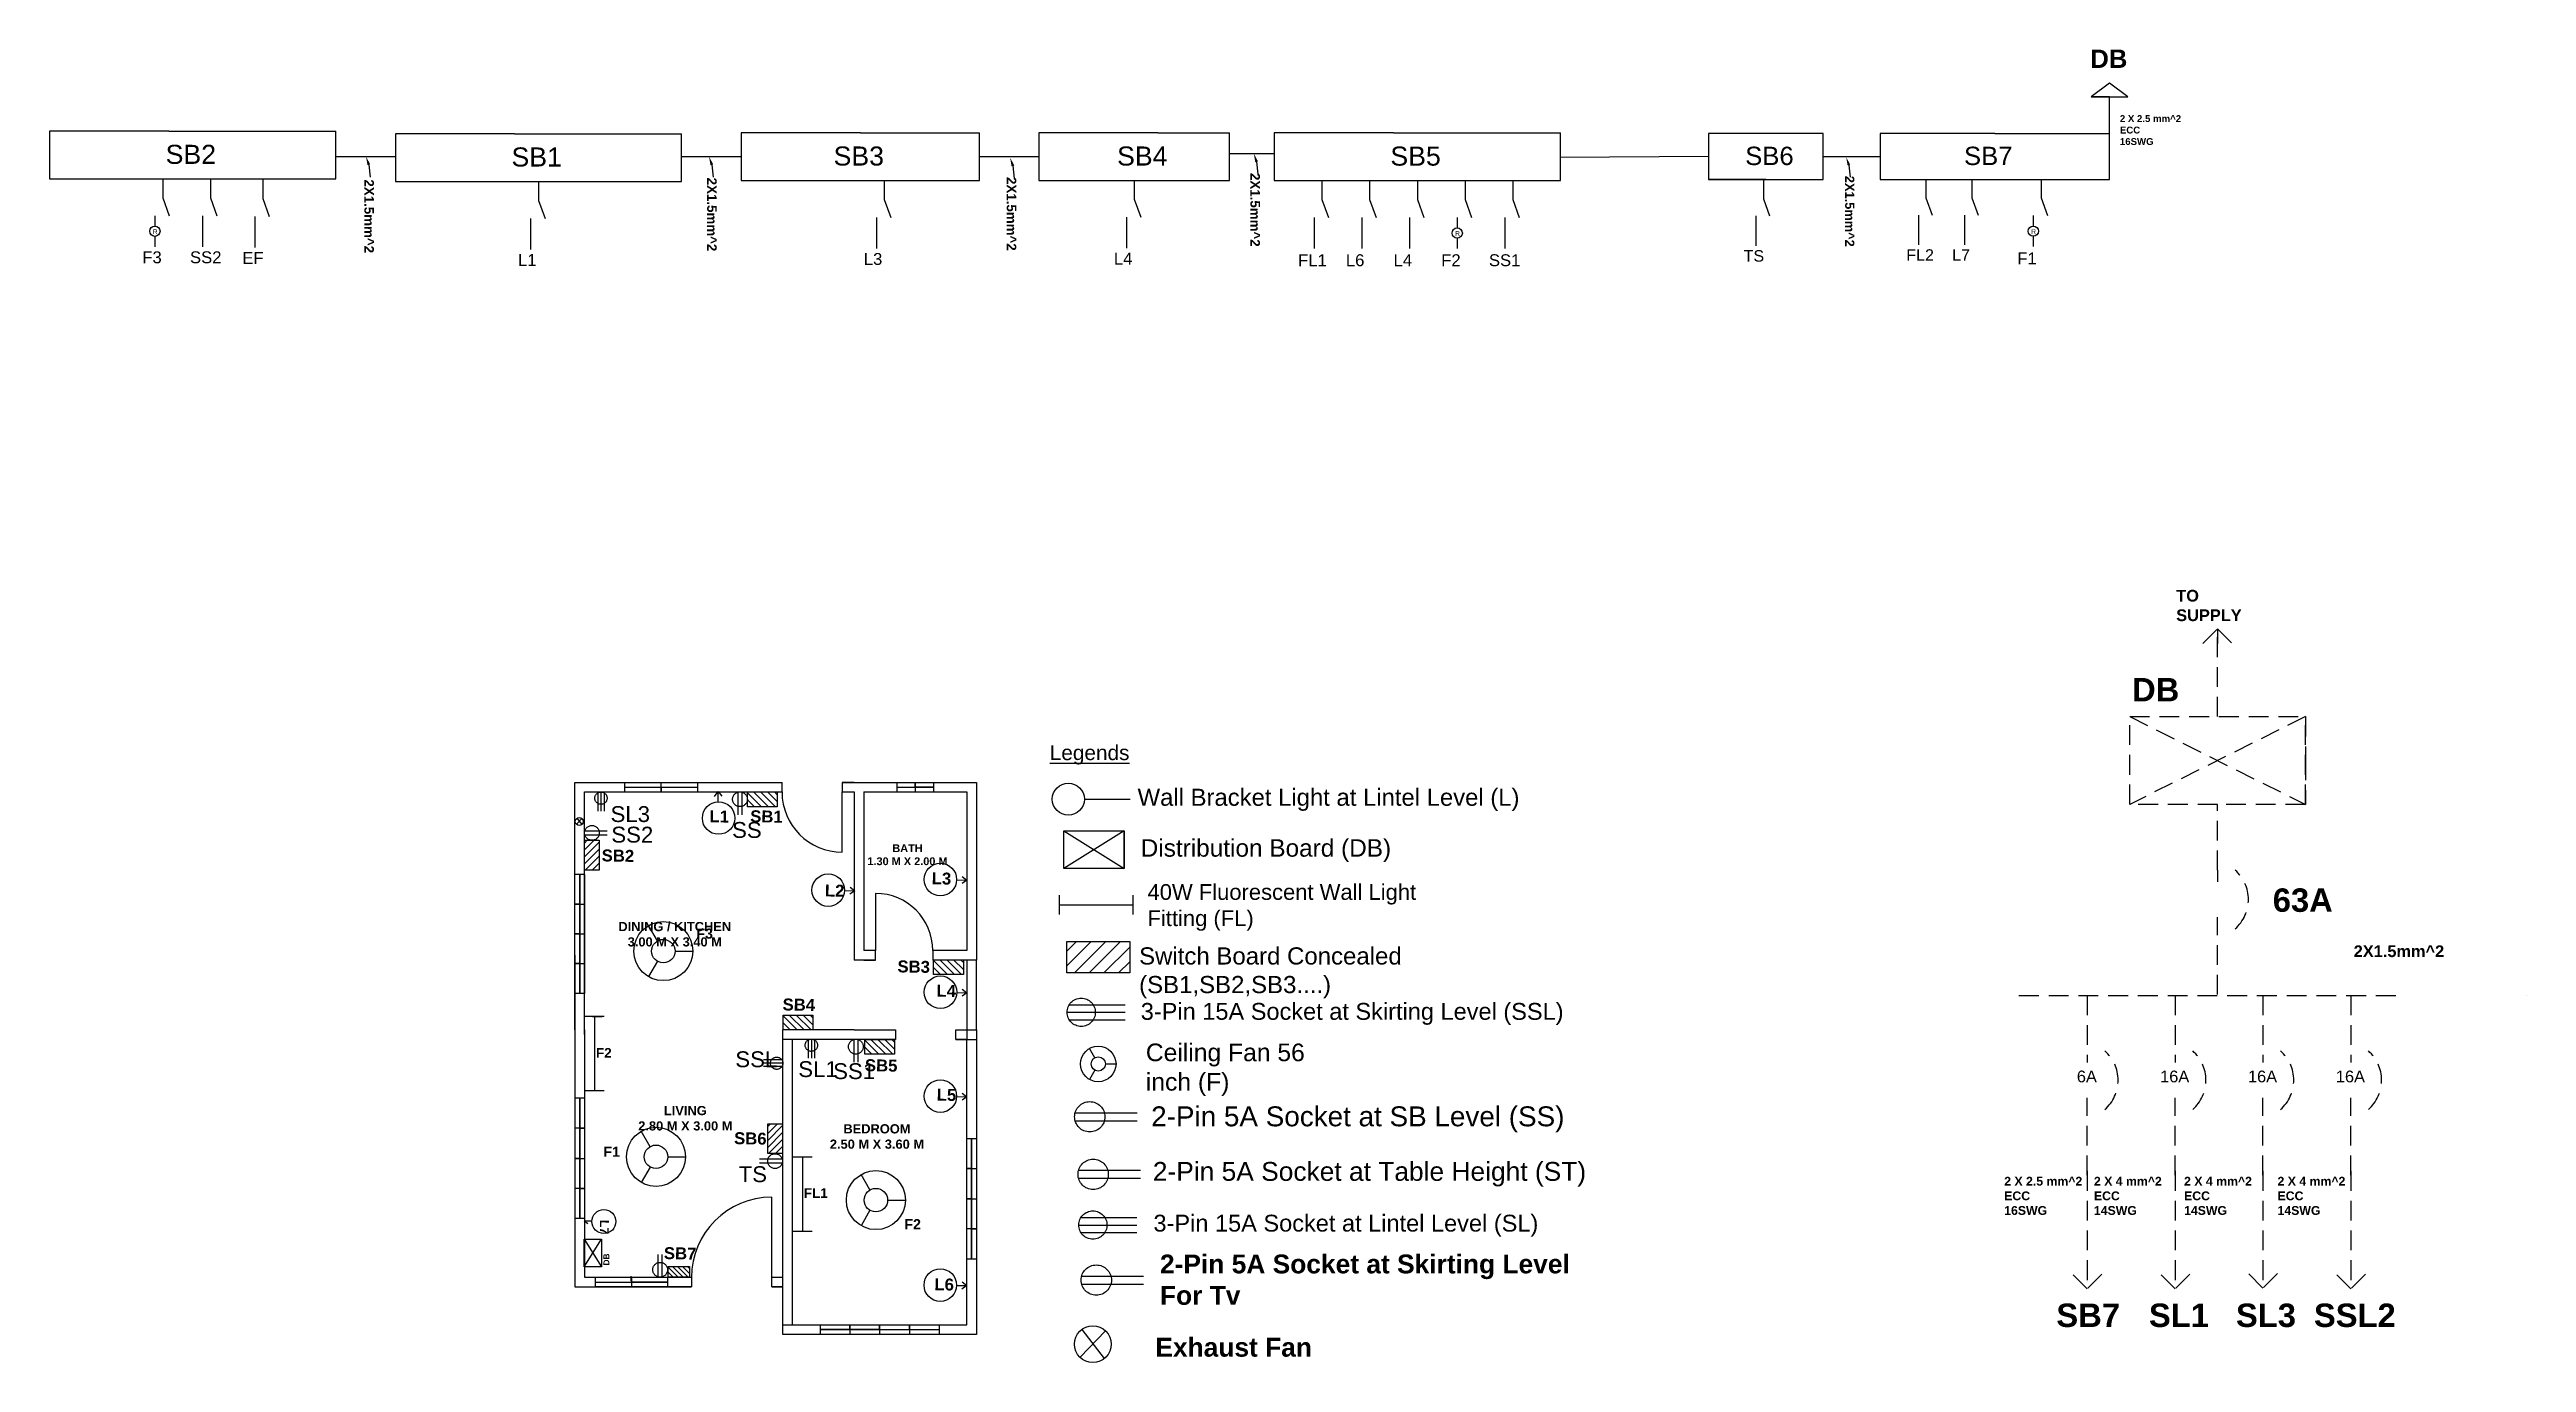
# Model space of a CAD drawing. Header units: inches. Extents: x 15.2 to 46.4, y 11 to 27.6.
import ezdxf

# ---------------------------------------------------------------- set-up
doc = ezdxf.new("R2010")
doc.units = ezdxf.units.IN
doc.header["$MEASUREMENT"] = 0
doc.linetypes.add('ACAD_ISO02W100', pattern=[15, 12, -3])
doc.linetypes.add('HIDDEN', pattern=[0.375, 0.25, -0.125])
doc.layers.add('DB diagram', color=7, linetype='HIDDEN', lineweight=25)
for name, color, linetype in [('fitting fixture', 7, 'Continuous'), ('Floor plan', 7, 'Continuous'), ('SB Diagram', 7, 'Continuous'), ('Text 1', 7, 'Continuous')]:
    doc.layers.add(name, color=color, linetype=linetype)
doc.styles.get("Standard").update_dxf_attribs({"font": 'arial.ttf'})

msp = doc.modelspace()

# ---------------------------------------------------------------- hatches: boundary and pattern name
at = {"layer": 'fitting fixture'}
h = msp.add_hatch(dxfattribs=at)
h.set_pattern_fill('ANSI31', color=256, scale=0.496642, angle=-90)
h.set_pattern_definition([(315, (16.493714, 34.82949), (0.04389736, 0.04389736), [])])
h.paths.add_polyline_path([(24.361, 18.031), (24.361, 18.218), (23.985, 18.218), (23.985, 18.031)])
h = msp.add_hatch(dxfattribs=at)
h.set_pattern_fill('ANSI31', color=256, scale=0.496642)
h.set_pattern_definition([(45, (5.31813, 9.740764), (-0.04389736, 0.04389736), [])])
h.paths.add_polyline_path([(22.116, 17.608), (21.93, 17.608), (21.93, 17.232), (22.116, 17.232)])
h = msp.add_hatch(dxfattribs=at)
h.set_pattern_fill('ANSI31', color=256, scale=1.049716)
h.set_pattern_definition([(45, (-6.86774, -1.4107), (-0.0927826, 0.0927826), [])])
h.paths.add_polyline_path([(28.805, 15.935), (28.805, 16.33), (28.011, 16.33), (28.011, 15.935)])
h = msp.add_hatch(dxfattribs=at)
h.set_pattern_fill('ANSI31', color=256, scale=0.496642, angle=-90)
h.set_pattern_definition([(315, (18.838837, 32.713745), (0.04389736, 0.04389736), [])])
h.paths.add_polyline_path([(26.706, 15.915), (26.706, 16.102), (26.33, 16.102), (26.33, 15.915)])
h = msp.add_hatch(dxfattribs=at)
h.set_pattern_fill('ANSI31', color=256, scale=0.496642, angle=-90)
h.set_pattern_definition([(315, (16.94332, 32.016164), (0.04389736, 0.04389736), [])])
h.paths.add_polyline_path([(24.81, 15.218), (24.81, 15.405), (24.435, 15.405), (24.435, 15.218)])
h = msp.add_hatch(dxfattribs=at)
h.set_pattern_fill('ANSI31', color=256, scale=0.496642, angle=-90)
h.set_pattern_definition([(315, (17.9727, 31.709775), (0.04389736, 0.04389736), [])])
h.paths.add_polyline_path([(25.84, 14.912), (25.84, 15.098), (25.464, 15.098), (25.464, 14.912)])
h = msp.add_hatch(dxfattribs=at)
h.set_pattern_fill('ANSI31', color=256, scale=0.496642)
h.set_pattern_definition([(45, (7.62819, 6.16712), (-0.04389736, 0.04389736), [])])
h.paths.add_polyline_path([(24.426, 14.034), (24.24, 14.034), (24.24, 13.659), (24.426, 13.659)])
h = msp.add_hatch(dxfattribs=at)
h.set_pattern_fill('ANSI31', color=256, scale=0.358861, angle=-90)
h.set_pattern_definition([(315, (17.57092, 24.236883), (0.03171916, 0.03171916), [])])
h.paths.add_polyline_path([(23.255, 12.099), (23.255, 12.234), (22.984, 12.234), (22.984, 12.099)])

# ---------------------------------------------------------------- linework, layer by layer
at = {"layer": 'DB diagram', "color": 0, "linetype": 'ByBlock'}
msp.add_line((34.226, 26.221), (36.102, 26.231), dxfattribs=at)
at = {"layer": 'DB diagram'}
for p, q in [((42.329, 20.09), (42.514, 20.274)), ((42.514, 19.167), (42.514, 20.274)), ((42.514, 20.274), (42.514, 20.09)), ((42.514, 20.274), (42.698, 20.09)), ((41.407, 18.06), (41.407, 19.167)), ((41.407, 19.167), (43.621, 19.167)), ((41.407, 19.167), (43.621, 18.06)), ((43.621, 19.167), (41.407, 18.06)), ((43.621, 19.167), (43.621, 18.614)), ((43.621, 18.06), (43.621, 19.167)), ((43.621, 18.614), (43.621, 18.06)), ((42.514, 18.06), (41.407, 18.06)), ((42.514, 17.23), (42.514, 18.06)), ((43.621, 18.06), (42.514, 18.06)), ((42.514, 17.23), (42.514, 17.082)), ((42.514, 16.492), (42.514, 16.64)), ((42.514, 15.662), (42.514, 16.492)), ((40.011, 15.653), (44.782, 15.653)), ((40.872, 15.653), (40.872, 14.805)), ((41.979, 15.653), (41.979, 14.805)), ((43.086, 15.653), (43.086, 14.805)), ((44.193, 15.653), (44.193, 14.805)), ((46.408, 15.653), (46.408, 15.653)), ((40.872, 14.214), (40.872, 14.362)), ((41.979, 14.214), (41.979, 14.362)), ((43.086, 14.214), (43.086, 14.362)), ((44.193, 14.214), (44.193, 14.362)), ((40.872, 13.384), (40.872, 14.214)), ((41.979, 13.384), (41.979, 14.214)), ((43.086, 13.384), (43.086, 14.214)), ((44.193, 13.384), (44.193, 14.214)), ((40.872, 13.439), (40.872, 11.963)), ((41.979, 13.439), (41.979, 11.963)), ((43.086, 13.439), (43.086, 11.963)), ((44.193, 13.439), (44.193, 11.963)), ((40.872, 11.951), (40.688, 12.136)), ((41.057, 12.136), (40.872, 11.951)), ((41.979, 11.951), (41.795, 12.136)), ((42.164, 12.136), (41.979, 11.951)), ((43.086, 11.963), (42.902, 12.148)), ((43.271, 12.148), (43.086, 11.963)), ((44.193, 11.951), (44.009, 12.136)), ((44.378, 12.136), (44.193, 11.951))]:
    msp.add_line(p, q, dxfattribs=at)
for centre in [(42.412, 16.861), (40.77, 14.583), (41.877, 14.583), (42.984, 14.583), (44.091, 14.583)]:
    msp.add_arc(centre, 0.491, 311.2558, 48.7442, dxfattribs=at)
at = {"layer": 'fitting fixture', "color": 0, "linetype": 'ACAD_ISO02W100'}
for p, q in [((22.097, 18.205), (22.097, 17.975)), ((22.138, 18.216), (22.138, 18.061)), ((22.179, 18.205), (22.179, 17.975)), ((23.865, 18.215), (23.865, 17.93)), ((23.914, 18.215), (23.914, 17.93)), ((22.138, 18.061), (22.138, 17.975)), ((21.934, 17.726), (22.218, 17.726)), ((21.934, 17.677), (22.218, 17.677)), ((24.749, 15.09), (24.749, 14.861)), ((24.79, 15.102), (24.79, 14.946)), ((24.831, 15.09), (24.831, 14.861)), ((25.326, 15.096), (25.326, 14.812)), ((25.376, 15.096), (25.376, 14.811)), ((24.416, 14.838), (24.186, 14.838)), ((24.272, 14.797), (24.186, 14.797)), ((24.416, 14.756), (24.186, 14.756)), ((24.431, 14.797), (24.275, 14.797)), ((24.79, 14.946), (24.79, 14.861)), ((24.423, 13.588), (24.138, 13.588)), ((24.423, 13.538), (24.138, 13.538)), ((22.859, 12.103), (22.859, 12.387)), ((22.908, 12.103), (22.908, 12.387))]:
    msp.add_line(p, q, dxfattribs=at)
at = {"layer": 'fitting fixture'}
for p, q in [((23.57, 18.16), (23.614, 18.222)), ((23.617, 18.092), (23.614, 18.222)), ((23.614, 18.222), (23.66, 18.162)), ((21.898, 17.881), (21.829, 17.81)), ((21.834, 17.885), (21.895, 17.806)), ((27.973, 17.727), (28.732, 17.253)), ((28.732, 17.727), (27.973, 17.253)), ((28.732, 17.253), (28.732, 17.727)), ((25.208, 16.975), (25.337, 16.972)), ((25.337, 16.972), (25.276, 16.928)), ((25.278, 17.018), (25.337, 16.972)), ((26.62, 17.109), (26.75, 17.106)), ((26.75, 17.106), (26.689, 17.062)), ((26.691, 17.152), (26.75, 17.106)), ((27.912, 16.915), (27.912, 16.674)), ((28.842, 16.915), (28.842, 16.674)), ((27.912, 16.795), (28.842, 16.795)), ((22.85, 16.339), (22.738, 16.532)), ((22.85, 16.082), (22.738, 15.889)), ((23.072, 16.21), (23.295, 16.21)), ((23.072, 16.21), (23.295, 16.21)), ((26.621, 15.688), (26.751, 15.685)), ((26.751, 15.685), (26.69, 15.641)), ((26.692, 15.731), (26.751, 15.685)), ((22.179, 15.387), (21.936, 15.387)), ((22.033, 15.387), (22.155, 15.387)), ((22.057, 15.387), (22.057, 14.45)), ((28.362, 14.865), (28.294, 14.982)), ((28.362, 14.71), (28.294, 14.593)), ((28.496, 14.788), (28.631, 14.788)), ((28.496, 14.788), (28.631, 14.788)), ((22.179, 14.45), (21.936, 14.45)), ((26.621, 14.378), (26.75, 14.375)), ((26.75, 14.375), (26.689, 14.331)), ((26.691, 14.421), (26.75, 14.375)), ((22.758, 13.745), (22.646, 13.939)), ((22.758, 13.488), (22.646, 13.295)), ((22.981, 13.617), (23.204, 13.617)), ((22.981, 13.617), (23.204, 13.617)), ((24.8, 13.612), (24.556, 13.612)), ((24.678, 13.612), (24.678, 12.675)), ((25.529, 13.2), (25.417, 13.393)), ((22.023, 12.804), (21.928, 12.806)), ((25.529, 12.943), (25.417, 12.749)), ((25.752, 13.071), (25.975, 13.071)), ((25.752, 13.071), (25.975, 13.071)), ((21.928, 12.229), (22.145, 12.578)), ((21.928, 12.578), (22.145, 12.229)), ((24.8, 12.675), (24.556, 12.675)), ((22.519, 12.052), (22.519, 12.112)), ((26.62, 11.996), (26.75, 11.994)), ((26.75, 11.994), (26.688, 11.95)), ((26.69, 12.04), (26.75, 11.994)), ((28.497, 11.422), (28.177, 11.093)), ((28.201, 11.439), (28.481, 11.074))]:
    msp.add_line(p, q, dxfattribs=at)
at = {"layer": 'fitting fixture', "linetype": 'ACAD_ISO02W100'}
for p, q in [((28.23, 18.126), (28.81, 18.126)), ((28.012, 15.439), (28.369, 15.439)), ((28.039, 15.533), (28.745, 15.533)), ((28.039, 15.345), (28.745, 15.345)), ((28.369, 15.439), (28.745, 15.439)), ((28.115, 14.173), (28.895, 14.173)), ((28.115, 14.072), (28.895, 14.072)), ((28.157, 13.447), (28.937, 13.447)), ((28.157, 13.346), (28.937, 13.346)), ((28.187, 12.851), (28.893, 12.851)), ((28.16, 12.757), (28.517, 12.757)), ((28.187, 12.663), (28.893, 12.663)), ((28.517, 12.757), (28.893, 12.757)), ((28.196, 12.114), (28.977, 12.114)), ((28.196, 12.013), (28.977, 12.013))]:
    msp.add_line(p, q, dxfattribs=at)
at = {"layer": 'fitting fixture', "color": 3}
msp.add_line((21.972, 12.772), (21.928, 12.806), dxfattribs=at)
at = {"layer": 'fitting fixture'}
for points in [[(24.361, 18.031), (23.985, 18.031), (23.985, 18.218), (24.361, 18.218)], [(22.116, 17.608), (22.116, 17.232), (21.93, 17.232), (21.93, 17.608)], [(27.973, 17.727), (28.732, 17.727), (28.732, 17.253), (27.973, 17.253)], [(28.011, 16.33), (28.805, 16.33), (28.805, 15.935), (28.011, 15.935)], [(26.706, 15.915), (26.33, 15.915), (26.33, 16.102), (26.706, 16.102)], [(24.81, 15.218), (24.435, 15.218), (24.435, 15.405), (24.81, 15.405)], [(25.84, 14.912), (25.464, 14.912), (25.464, 15.098), (25.84, 15.098)], [(24.426, 14.034), (24.426, 13.659), (24.24, 13.659), (24.24, 14.034)], [(21.928, 12.229), (21.928, 12.578), (22.145, 12.578), (22.145, 12.229)], [(23.255, 12.099), (22.984, 12.099), (22.984, 12.234), (23.255, 12.234)]]:
    msp.add_lwpolyline(points, close=True, dxfattribs=at)
at = {"layer": 'fitting fixture', "color": 0, "linetype": 'ACAD_ISO02W100'}
for centre, radius in [((22.138, 18.139), 0.0778), ((23.89, 18.125), 0.0932), ((22.024, 17.701), 0.0932), ((24.79, 15.024), 0.0778), ((25.351, 15.006), 0.0932), ((24.353, 14.797), 0.0778), ((24.333, 13.563), 0.0932), ((22.884, 12.193), 0.0932)]:
    msp.add_circle(centre, radius, dxfattribs=at)
at = {"layer": 'fitting fixture'}
for centre, radius in [((28.029, 18.126), 0.202), ((21.864, 17.845), 0.0498), ((23.621, 17.888), 0.205), ((25.003, 16.979), 0.205), ((26.416, 17.113), 0.205), ((22.924, 16.21), 0.372), ((22.924, 16.21), 0.148), ((26.417, 15.692), 0.205), ((28.406, 14.788), 0.224), ((28.406, 14.788), 0.0896), ((26.416, 14.382), 0.205), ((22.832, 13.617), 0.372), ((22.832, 13.617), 0.148), ((25.603, 13.071), 0.372), ((25.603, 13.071), 0.148), ((22.175, 12.801), 0.151), ((26.415, 12), 0.205), ((28.338, 11.255), 0.231)]:
    msp.add_circle(centre, radius, dxfattribs=at)
at = {"layer": 'fitting fixture', "linetype": 'ACAD_ISO02W100'}
for centre, radius in [((28.191, 15.439), 0.178), ((28.299, 14.122), 0.191), ((28.342, 13.396), 0.191), ((28.338, 12.757), 0.178), ((28.381, 12.063), 0.191)]:
    msp.add_circle(centre, radius, dxfattribs=at)
at = {"layer": 'Floor plan'}
for p, q in [((21.81, 18.218), (21.81, 18.338)), ((21.81, 18.338), (21.93, 18.338)), ((21.81, 15.218), (21.81, 18.218)), ((21.93, 18.338), (24.42, 18.338)), ((21.93, 18.218), (24.42, 18.218)), ((21.93, 15.218), (21.93, 18.218)), ((22.437, 18.218), (22.437, 18.338)), ((22.437, 18.338), (23.357, 18.338)), ((22.437, 18.278), (23.357, 18.278)), ((22.897, 18.218), (22.897, 18.338)), ((22.897, 18.278), (22.897, 18.218)), ((23.357, 18.338), (23.357, 18.218)), ((24.42, 18.218), (24.42, 18.338)), ((25.18, 18.338), (25.33, 18.338)), ((25.33, 18.338), (25.18, 18.338)), ((25.18, 18.338), (25.18, 18.218)), ((25.18, 18.218), (25.33, 18.218)), ((25.18, 17.458), (25.18, 18.218)), ((25.33, 18.338), (25.45, 18.338)), ((25.33, 18.218), (25.33, 16.098)), ((25.45, 18.218), (25.45, 16.218)), ((25.45, 18.218), (25.45, 17.518)), ((25.87, 18.218), (25.87, 18.338)), ((25.87, 18.338), (26.33, 18.338)), ((25.87, 18.278), (26.33, 18.278)), ((26.1, 18.278), (26.1, 18.338)), ((26.1, 18.338), (26.1, 18.218)), ((26.33, 18.278), (26.1, 18.278)), ((26.33, 18.338), (26.33, 18.218)), ((26.75, 18.218), (26.75, 17.518)), ((21.93, 17.178), (21.81, 17.178)), ((21.87, 17.178), (21.87, 15.678)), ((21.87, 16.428), (21.87, 17.178)), ((21.93, 15.958), (21.93, 17.178)), ((21.93, 17.178), (21.93, 15.678)), ((25.6, 16.938), (25.6, 16.218)), ((21.87, 16.803), (21.81, 16.803)), ((21.81, 16.803), (21.93, 16.803)), ((21.87, 16.428), (21.81, 16.428)), ((21.81, 16.428), (21.93, 16.428)), ((21.87, 15.678), (21.87, 16.428)), ((21.81, 16.158), (21.81, 14.158)), ((21.87, 16.053), (21.81, 16.053)), ((21.81, 16.053), (21.93, 16.053)), ((21.93, 15.158), (21.93, 16.158)), ((21.93, 16.158), (21.93, 15.958)), ((25.45, 16.098), (25.33, 16.098)), ((25.6, 16.218), (25.45, 16.218)), ((25.6, 16.098), (25.45, 16.098)), ((25.45, 16.098), (25.6, 16.098)), ((25.6, 16.098), (25.6, 16.218)), ((26.75, 16.218), (26.32, 16.218)), ((26.32, 16.218), (26.32, 16.098)), ((26.87, 16.098), (26.32, 16.098)), ((26.75, 16.098), (26.75, 15.098)), ((26.87, 16.218), (26.87, 16.098)), ((26.87, 15.218), (26.87, 16.098)), ((21.93, 15.678), (21.81, 15.678)), ((21.81, 15.218), (21.81, 15.098)), ((21.93, 15.218), (21.93, 15.098)), ((25.33, 15.218), (24.43, 15.218)), ((24.43, 15.098), (24.43, 15.218)), ((25.33, 15.098), (24.43, 15.098)), ((25.85, 15.098), (24.43, 15.098)), ((24.43, 11.378), (24.43, 15.098)), ((24.55, 15.098), (24.55, 11.498)), ((25.85, 15.098), (24.55, 15.098)), ((24.55, 15.098), (24.55, 13.765)), ((25.33, 15.218), (25.85, 15.218)), ((25.85, 15.218), (25.85, 15.098)), ((26.61, 15.218), (26.87, 15.218)), ((26.61, 15.098), (26.61, 15.218)), ((26.61, 15.098), (26.87, 15.098)), ((26.75, 15.098), (26.61, 15.098)), ((26.75, 15.098), (26.61, 15.098)), ((26.75, 15.098), (26.61, 15.098)), ((26.75, 11.498), (26.75, 15.098)), ((26.75, 15.098), (26.87, 15.098)), ((26.87, 15.218), (26.87, 15.098)), ((26.87, 15.098), (26.87, 11.498)), ((21.93, 14.358), (21.81, 14.358)), ((21.87, 14.358), (21.87, 12.838)), ((21.87, 13.598), (21.87, 14.358)), ((21.87, 14.358), (21.87, 13.598)), ((21.93, 14.358), (21.93, 12.838)), ((21.93, 13.978), (21.81, 13.978)), ((21.87, 13.978), (21.93, 13.978)), ((26.75, 13.848), (26.87, 13.848)), ((26.81, 13.848), (26.81, 12.328)), ((26.81, 13.088), (26.81, 13.848)), ((26.81, 13.848), (26.81, 13.468)), ((26.87, 13.848), (26.87, 12.328)), ((26.87, 13.848), (26.87, 13.448)), ((21.87, 13.598), (21.81, 13.598)), ((21.81, 13.598), (21.93, 13.598)), ((21.87, 12.838), (21.87, 13.598)), ((26.81, 13.468), (26.75, 13.468)), ((26.75, 13.468), (26.87, 13.468)), ((21.93, 13.218), (21.81, 13.218)), ((21.87, 13.218), (21.93, 13.218)), ((21.93, 12.838), (21.81, 12.838)), ((24.29, 12.098), (24.29, 13.108)), ((26.81, 13.088), (26.75, 13.088)), ((26.75, 13.088), (26.87, 13.088)), ((26.81, 12.328), (26.81, 13.088)), ((26.87, 12.708), (26.75, 12.708)), ((26.81, 12.708), (26.87, 12.708)), ((26.87, 12.328), (26.75, 12.328)), ((22.07, 11.978), (22.07, 12.098)), ((22.07, 12.038), (22.98, 12.038)), ((22.98, 11.978), (22.07, 11.978)), ((22.525, 12.038), (22.525, 12.098)), ((22.525, 12.098), (22.525, 11.978)), ((22.98, 12.038), (22.525, 12.038)), ((22.98, 11.978), (22.98, 12.098)), ((23.28, 11.978), (22.98, 11.978)), ((23.28, 12.098), (23.28, 11.978)), ((24.29, 11.978), (24.29, 12.098)), ((24.43, 11.978), (24.29, 11.978)), ((24.43, 11.498), (26.75, 11.498)), ((24.43, 11.498), (24.9, 11.498)), ((26.87, 11.378), (24.43, 11.378)), ((24.9, 11.498), (24.9, 11.378)), ((24.9, 11.438), (26.401, 11.438)), ((25.65, 11.438), (24.9, 11.438)), ((25.275, 11.438), (25.275, 11.498)), ((25.275, 11.498), (25.275, 11.378)), ((25.65, 11.438), (25.65, 11.498)), ((25.65, 11.498), (25.65, 11.378)), ((25.65, 11.438), (26.401, 11.438)), ((26.026, 11.438), (26.026, 11.498)), ((26.026, 11.498), (26.026, 11.378)), ((26.401, 11.498), (26.401, 11.378)), ((26.87, 11.498), (26.87, 11.378))]:
    msp.add_line(p, q, dxfattribs=at)
for points in [[(25.45, 18.338), (26.87, 18.338), (26.87, 16.218)], [(25.45, 18.218), (26.75, 18.218), (26.75, 16.218)], [(21.81, 15.098), (21.81, 11.978), (23.28, 11.978)], [(21.93, 15.098), (21.93, 12.098), (23.28, 12.098)], [(24.29, 12.098), (24.43, 12.098)], [(24.29, 11.978), (24.43, 11.978)]]:
    msp.add_lwpolyline(points, dxfattribs=at)
for centre, radius, start, end in [((25.18, 18.218), 0.76, 180, 270), ((25.6, 16.218), 0.72, 0, 90), ((24.29, 12.098), 1.01, 90, 180)]:
    msp.add_arc(centre, radius, start, end, dxfattribs=at)
at = {"layer": 'SB Diagram'}
for p, q in [((41.153, 27.155), (40.921, 26.981)), ((41.153, 26.981), (40.921, 26.981)), ((40.921, 26.981), (41.384, 26.981)), ((41.384, 26.981), (41.153, 27.155)), ((41.153, 26.518), (41.153, 26.981)), ((16.691, 26.549), (15.188, 26.549)), ((15.188, 26.549), (15.188, 25.948)), ((16.691, 26.549), (18.795, 26.549)), ((18.795, 25.948), (18.795, 26.549)), ((18.803, 26.228), (19.552, 26.228)), ((21.05, 26.516), (19.547, 26.516)), ((19.547, 26.516), (19.547, 25.914)), ((21.05, 26.516), (23.154, 26.516)), ((23.154, 25.914), (23.154, 26.516)), ((23.159, 26.228), (23.904, 26.228)), ((25.408, 26.528), (23.904, 26.528)), ((23.904, 26.528), (23.904, 25.927)), ((25.408, 26.528), (26.911, 26.528)), ((26.911, 25.927), (26.911, 26.528)), ((26.911, 26.228), (27.656, 26.228)), ((29.159, 26.528), (27.656, 26.528)), ((27.656, 26.528), (27.656, 25.927)), ((29.159, 26.528), (30.061, 26.528)), ((30.057, 26.266), (30.619, 26.268)), ((30.061, 25.927), (30.061, 26.528)), ((32.128, 26.528), (30.624, 26.528)), ((30.624, 26.528), (30.624, 25.926)), ((32.128, 26.528), (34.232, 26.528)), ((34.232, 25.926), (34.232, 26.528)), ((37.542, 26.229), (38.26, 26.229)), ((39.706, 26.518), (38.26, 26.518)), ((38.26, 26.518), (38.26, 25.94)), ((39.706, 26.518), (41.153, 26.518)), ((41.153, 25.94), (41.153, 26.518)), ((15.188, 25.948), (18.795, 25.948)), ((15.188, 25.948), (15.789, 25.948)), ((15.789, 25.948), (16.39, 25.948)), ((15.98, 25.948), (16.581, 25.948)), ((16.581, 25.948), (17.183, 25.948)), ((16.614, 25.948), (17.215, 25.948)), ((16.614, 25.948), (16.614, 25.707)), ((17.215, 25.948), (17.215, 25.707)), ((17.875, 25.939), (17.875, 25.698)), ((18.194, 25.948), (18.795, 25.948)), ((19.547, 25.914), (23.154, 25.914)), ((19.547, 25.914), (20.148, 25.914)), ((20.749, 25.914), (21.35, 25.914)), ((21.35, 25.914), (21.952, 25.914)), ((21.35, 25.914), (21.35, 25.674)), ((22.553, 25.914), (23.154, 25.914)), ((23.904, 25.927), (26.911, 25.927)), ((23.904, 25.927), (24.506, 25.927)), ((24.506, 25.927), (25.107, 25.927)), ((25.107, 25.927), (25.708, 25.927)), ((25.708, 25.927), (26.309, 25.927)), ((25.708, 25.927), (25.708, 25.687)), ((26.309, 25.927), (26.911, 25.927)), ((27.656, 25.927), (30.061, 25.927)), ((27.656, 25.927), (28.257, 25.927)), ((28.257, 25.927), (28.859, 25.927)), ((28.859, 25.927), (29.46, 25.927)), ((28.86, 25.931), (28.86, 25.691)), ((29.46, 25.927), (30.061, 25.927)), ((30.624, 25.926), (34.232, 25.926)), ((30.624, 25.926), (31.226, 25.926)), ((31.226, 25.926), (31.827, 25.926)), ((31.226, 25.926), (31.226, 25.686)), ((31.827, 25.926), (32.428, 25.926)), ((31.827, 25.926), (31.827, 25.686)), ((32.428, 25.926), (33.029, 25.926)), ((32.428, 25.926), (32.428, 25.686)), ((33.029, 25.926), (33.631, 25.926)), ((33.029, 25.926), (33.029, 25.686)), ((33.631, 25.926), (34.232, 25.926)), ((33.631, 25.926), (33.631, 25.686)), ((36.096, 25.94), (37.542, 25.94)), ((36.819, 25.94), (36.096, 25.94)), ((36.819, 25.94), (36.53, 25.94)), ((36.789, 25.929), (36.789, 25.697)), ((36.819, 25.94), (37.108, 25.94)), ((38.26, 25.94), (41.153, 25.94)), ((38.26, 25.94), (38.838, 25.94)), ((38.838, 25.94), (39.417, 25.94)), ((38.838, 25.94), (38.838, 25.708)), ((39.417, 25.94), (39.996, 25.94)), ((39.417, 25.94), (39.417, 25.708)), ((39.996, 25.94), (40.574, 25.94)), ((40.29, 25.94), (40.29, 25.709)), ((40.574, 25.94), (41.153, 25.94)), ((16.614, 25.707), (16.696, 25.481)), ((17.215, 25.707), (17.298, 25.481)), ((17.875, 25.698), (17.957, 25.472)), ((21.35, 25.674), (21.433, 25.448)), ((25.708, 25.687), (25.79, 25.461)), ((28.86, 25.691), (28.943, 25.465)), ((31.226, 25.686), (31.308, 25.46)), ((31.827, 25.686), (31.909, 25.46)), ((32.428, 25.686), (32.51, 25.46)), ((33.029, 25.686), (33.112, 25.46)), ((33.631, 25.686), (33.713, 25.46)), ((36.789, 25.697), (36.868, 25.48)), ((38.838, 25.708), (38.918, 25.491)), ((39.417, 25.708), (39.496, 25.491)), ((40.29, 25.709), (40.372, 25.483)), ((16.516, 25.481), (16.516, 25.351)), ((17.117, 25.481), (17.117, 25.091)), ((17.777, 25.472), (17.777, 25.082)), ((21.252, 25.448), (21.252, 25.057)), ((25.61, 25.461), (25.61, 25.07)), ((28.762, 25.465), (28.762, 25.074)), ((31.128, 25.46), (31.128, 25.069)), ((31.729, 25.46), (31.729, 25.069)), ((32.33, 25.46), (32.33, 25.069)), ((32.931, 25.46), (32.931, 25.329)), ((33.532, 25.46), (33.532, 25.069)), ((36.695, 25.48), (36.695, 25.104)), ((38.744, 25.491), (38.744, 25.115)), ((39.323, 25.491), (39.323, 25.115)), ((40.192, 25.483), (40.192, 25.352)), ((16.516, 25.221), (16.516, 25.091)), ((32.931, 25.2), (32.931, 25.069)), ((40.192, 25.223), (40.192, 25.092))]:
    msp.add_line(p, q, dxfattribs=at)
msp.add_lwpolyline([(36.096, 25.94), (37.542, 25.94), (37.542, 26.518), (36.096, 26.518)], close=True, dxfattribs=at)
at = {"layer": 'SB Diagram', "linetype": 'ByBlock', "lineweight": -2}
for points in [[(19.212, 26.125), (19.228, 25.967)], [(23.536, 26.124), (23.552, 25.966)], [(27.33, 26.111), (27.346, 25.953)], [(30.402, 26.162), (30.418, 26.004)], [(37.868, 26.12), (37.883, 25.968)]]:
    msp.add_lwpolyline(points, dxfattribs=at)
at = {"layer": 'SB Diagram'}
for centre in [(16.516, 25.286), (32.931, 25.264), (40.192, 25.287)]:
    msp.add_circle(centre, 0.0646, dxfattribs=at)
for points in [[(19.195, 26.12), (19.177, 26.228), (19.229, 26.131)], [(23.519, 26.118), (23.501, 26.226), (23.553, 26.13)], [(30.385, 26.156), (30.367, 26.265), (30.419, 26.168)], [(27.313, 26.105), (27.295, 26.213), (27.348, 26.117)], [(37.851, 26.115), (37.834, 26.219), (37.884, 26.126)]]:
    msp.add_solid(points, dxfattribs=at)

# ---------------------------------------------------------------- texts
at = {"layer": 'DB diagram', "attachment_point": 1}
for s, width, gutter_width, insert, char_height in [('{\\fArial|b1|i0|c0|p34;TO\\PSUPPLY}', 1.58799, 0.738, (41.993, 20.765), 0.14761), ('\\pxqc;{\\fArial|b1|i0|c0|p34;DB}', 1.17066, 1.476, (41.149, 19.654), 0.29522), ('\\pxqc;{\\fArial|b1|i0|c0|p34;63A}', 1.17066, 1.476, (43.003, 17.001), 0.29522), ('{\\fArial|b1|i0|c0|p34;2X1.5mm^ 2}', 1.58799, 0.738, (44.23, 16.283), 0.14761), ('\\pxqc;6A', 0.44552, 0.738, (40.644, 14.704), 0.1476), ('\\pxqc;16A', 0.44552, 0.738, (41.751, 14.704), 0.1476), ('\\pxqc;16A', 0.44552, 0.738, (42.858, 14.704), 0.1476), ('\\pxqc;16A', 0.44552, 0.738, (43.966, 14.704), 0.1476), ('{\\fArial|b1|i0|c0|p34;2 X 2.5 mm^ 2\\PECC\\P16SWG}', 1.07308, 0.554, (39.825, 13.365), 0.11071), ('{\\fArial|b1|i0|c0|p34;2 X 4 mm^ 2\\PECC\\P14SWG}', 1.07308, 0.554, (40.956, 13.365), 0.11071), ('{\\fArial|b1|i0|c0|p34;2 X 4 mm^ 2\\PECC\\P14SWG}', 1.07308, 0.554, (42.092, 13.365), 0.11071), ('{\\fArial|b1|i0|c0|p34;2 X 4 mm^ 2\\PECC\\P14SWG}', 1.07308, 0.554, (43.27, 13.365), 0.11071), ('\\pxqc;{\\fArial|b1|i0|c0|p34;SB7}', 1.17066, 1.476, (40.298, 11.767), 0.29522), ('\\pxqc;{\\fArial|b1|i0|c0|p34;SL1}', 1.17066, 1.476, (41.442, 11.767), 0.29522), ('\\pxqc;{\\fArial|b1|i0|c0|p34;SL3}', 1.17066, 1.476, (42.539, 11.767), 0.29522), ('\\pxqc;{\\fArial|b1|i0|c0|p34;SSL2}', 1.17066, 1.476, (43.659, 11.767), 0.29522)]:
    msp.add_mtext_dynamic_manual_height_columns(s, width=width, gutter_width=gutter_width, heights=[0], dxfattribs=dict(at, insert=insert, char_height=char_height))
at = {"layer": 'fitting fixture', "linetype": 'ACAD_ISO02W100', "attachment_point": 1}
for s, width, gutter_width, insert, char_height in [('{\\L\\C0;Legends}', 1.00159, 0.937, (27.795, 18.806), 0.18743), ('Wall Bracket Light at Lintel Level (L)', 4.84598, 1.076, (28.902, 18.258), 0.21527), ('Distribution Board (DB)', 3.28024, 1.099, (28.941, 17.621), 0.21982), ('40W Fluorescent Wall Light Fitting (FL)', 4.15493, 0.991, (29.027, 17.055), 0.19826), ('Switch Board Concealed (SB1,SB2,SB3....)', 4.57663, 1.082, (28.921, 16.258), 0.21641), ('3-Pin 15A Socket at Skirting Level (SSL)', 6.04335, 1.062, (28.942, 15.557), 0.2125), ('Ceiling Fan 56 inch (F)', 2.15408, 1.112, (29.006, 15.045), 0.22243), ('2-Pin 5A Socket at SB Level (SS)', 5.71101, 1.256, (29.073, 14.253), 0.25129), ('2-Pin 5A Socket at Table Height (ST)', 5.58213, 1.188, (29.094, 13.552), 0.23765), ('3-Pin 15A Socket at Lintel Level (SL)', 4.96346, 1.062, (29.102, 12.887), 0.2125), ('{\\fArial|b1|i0|c0|p34;2-Pin 5A Socket at Skirting Level For Tv}', 5.58213, 1.188, (29.184, 12.385), 0.23765), ('{\\fArial|b1|i0|c0|p34;Exhaust Fan}', 5.58213, 1.188, (29.126, 11.335), 0.23765)]:
    msp.add_mtext_dynamic_manual_height_columns(s, width=width, gutter_width=gutter_width, heights=[0], dxfattribs=dict(at, insert=insert, char_height=char_height))
at = {"layer": 'fitting fixture', "color": 0, "char_height": 0.2, "attachment_point": 1}
for s, width, insert in [('SL3', 0.51795, (22.259, 18.038)), ('SS', 0.30278, (23.791, 17.838)), ('SS2', 0.30278, (22.269, 17.779)), ('SSL', 0.30278, (23.832, 14.947)), ('SL1', 0.29058, (24.625, 14.823)), ('SS1', 0.30278, (25.065, 14.797)), ('TS', 0.29058, (23.874, 13.498))]:
    msp.add_mtext_dynamic_manual_height_columns(s, width=width, gutter_width=1, heights=[0], dxfattribs=dict(at, insert=insert))
at = {"layer": 'fitting fixture', "attachment_point": 1}
for s, width, gutter_width, insert, char_height, rotation in [('{\\fArial|b1|i0|c0|p34;L1}', 0.38887, 0.753, (23.508, 17.986), 0.15057, 358.92), ('{\\fArial|b1|i0|c0|p34;SB1}', 0.38887, 0.753, (24.021, 17.987), 0.15057, 358.92), ('{\\fArial|b1|i0|c0|p34;SB2}', 0.38887, 0.753, (22.149, 17.493), 0.15057, 358.92), ('{\\fArial|b1|i0|c0|p34;L3}', 0.38887, 0.753, (26.309, 17.204), 0.15057, 358.92), ('{\\fArial|b1|i0|c0|p34;L2}', 0.38887, 0.753, (24.963, 17.051), 0.15057, 358.92), ('{\\fArial|b1|i0|c0|p34;SB3}', 0.38887, 0.753, (25.877, 16.094), 0.15057, 358.92), ('{\\fArial|b1|i0|c0|p34;SB4}', 0.38887, 0.753, (24.429, 15.614), 0.15057, 358.92), ('{\\fArial|b1|i0|c0|p34;L4}', 0.38887, 0.753, (26.369, 15.787), 0.15057, 358.92), ('{\\fArial|b1|i0|c0|p34;SB5}', 0.38887, 0.753, (25.467, 14.848), 0.15057, 358.92), ('{\\fArial|b1|i0|c0|p34;L5}', 0.38887, 0.753, (26.372, 14.476), 0.15057, 358.92), ('{\\fArial|b1|i0|c0|p34;SB6}', 0.38887, 0.753, (23.818, 13.928), 0.15057, 358.92), ('{\\fArial|b1|i0|c0|p34;L7}', 0.28735, 0.556, (22.238, 12.821), 0.11127, 268.92), ('{\\fArial|b1|i0|c0|p34;DB}', 0.3039, 0.375, (22.169, 12.247), 0.07503, 90), ('{\\fArial|b1|i0|c0|p34;SB7}', 0.38887, 0.753, (22.933, 12.479), 0.15057, 358.92), ('{\\fArial|b1|i0|c0|p34;L6}', 0.38887, 0.753, (26.343, 12.086), 0.15057, 358.92)]:
    msp.add_mtext_dynamic_manual_height_columns(s, width=width, gutter_width=gutter_width, heights=[0], dxfattribs=dict(at, insert=insert, char_height=char_height, rotation=rotation))
for s, width, gutter_width, insert, char_height in [('{\\fArial|b1|i0|c0|p34;F3}', 0.33308, 0.639, (23.341, 16.495), 0.12775), ('{\\fArial|b1|i0|c0|p34;F2}', 0.31729, 0.608, (22.075, 14.989), 0.12169), ('{\\fArial|b1|i0|c0|p34;F1}', 0.33308, 0.639, (22.169, 13.745), 0.12775), ('{\\fArial|b1|i0|c0|p34;FL1}', 0.31729, 0.608, (24.695, 13.221), 0.12169), ('{\\fArial|b1|i0|c0|p34;F2}', 0.33308, 0.639, (25.963, 12.832), 0.12775)]:
    msp.add_mtext_dynamic_manual_height_columns(s, width=width, gutter_width=gutter_width, heights=[0], dxfattribs=dict(at, insert=insert, char_height=char_height))
at = {"layer": 'SB Diagram', "attachment_point": 1}
for s, width, gutter_width, insert, char_height in [('\\pxqc;{\\fArial|b1|i0|c0|p34;DB}', 0.91772, 1.157, (40.685, 27.577), 0.23143), ('{\\fArial|b1|i0|c0|p34;2 X 2.5 mm^ 2\\PECC\\P16SWG}', 0.84123, 0.434, (41.283, 26.75), 0.08679), ('\\pxqc;SB2', 0.95365, 1.202, (16.492, 26.376), 0.2405), ('\\pxqc;SB1', 0.95365, 1.202, (20.851, 26.343), 0.2405), ('\\pxqc;SB3', 0.95365, 1.202, (24.911, 26.355), 0.2405), ('\\pxqc;SB4', 0.95365, 1.202, (28.484, 26.355), 0.2405), ('\\pxqc;SB5', 0.95365, 1.202, (31.929, 26.354), 0.2405), ('\\pxqc;SB6', 0.91772, 1.157, (36.407, 26.352), 0.2314), ('\\pxqc;SB7', 0.91772, 1.157, (39.165, 26.352), 0.2314), ('\\pxqc;R', 0.14104, 0.301, (16.449, 25.31), 0.0601), ('\\pxqc;R', 0.14104, 0.301, (32.864, 25.288), 0.0601), ('\\pxqc;R', 0.14104, 0.301, (40.125, 25.311), 0.0601), ('F3', 0.3314, 0.752, (16.357, 25.033), 0.1503), ('SS2', 0.3314, 0.752, (16.958, 25.033), 0.1503), ('EF', 0.3314, 0.752, (17.618, 25.024), 0.1503), ('L1', 0.3314, 0.752, (21.093, 24.999), 0.1503), ('L3', 0.3314, 0.752, (25.451, 25.012), 0.1503), ('L4', 0.3314, 0.752, (28.603, 25.016), 0.1503), ('FL1', 0.3314, 0.752, (30.925, 24.996), 0.1503), ('L6', 0.3314, 0.752, (31.527, 24.996), 0.1503), ('L4', 0.3314, 0.752, (32.128, 24.996), 0.1503), ('F2', 0.3314, 0.752, (32.729, 24.996), 0.1503), ('SS1', 0.3314, 0.752, (33.33, 24.996), 0.1503), ('TS', 0.31891, 0.723, (36.541, 25.048), 0.1446), ('FL2', 0.31891, 0.723, (38.591, 25.059), 0.1446), ('L7', 0.31891, 0.723, (39.169, 25.059), 0.1446), ('F1', 0.3314, 0.752, (39.99, 25.019), 0.1503)]:
    msp.add_mtext_dynamic_manual_height_columns(s, width=width, gutter_width=gutter_width, heights=[0], dxfattribs=dict(at, insert=insert, char_height=char_height))
at = {"layer": 'SB Diagram', "attachment_point": 1, "rotation": 270}
for width, gutter_width, insert, char_height in [(1.29362, 0.601, (19.276, 25.94), 0.12025), (1.29362, 0.601, (23.597, 25.962), 0.12025), (1.29362, 0.601, (27.373, 25.97), 0.12025), (1.29362, 0.601, (30.444, 26.021), 0.12025), (1.24488, 0.579, (37.936, 25.985), 0.11572)]:
    msp.add_mtext_dynamic_manual_height_columns('{\\fArial|b1|i0|c0|p34;2X1.5mm^ 2}', width=width, gutter_width=gutter_width, heights=[0], dxfattribs=dict(at, insert=insert, char_height=char_height))
at = {"layer": 'Text 1', "attachment_point": 1}
for s, width, gutter_width, insert, char_height in [('\\pxqc;{\\fArial|b1|i0|c0|p34;BATH\\P1.30 M X 2.00 M}', 1.04283, 0.493, (25.48, 17.557), 0.09856), ('\\pxqc;{\\fArial|b1|i0|c0|p34;DINING / KITCHEN\\P3.00 M X 3.40 M}', 1.51521, 0.579, (22.311, 16.578), 0.11586), ('\\pxqc;{\\fArial|b1|i0|c0|p34;LIVING\\P2.80 M X 3.00 M}', 1.51521, 0.579, (22.444, 14.258), 0.11586), ('\\pxqc;{\\fArial|b1|i0|c0|p34;BEDROOM\\P2.50 M X 3.60 M}', 1.51521, 0.579, (24.859, 14.028), 0.11586)]:
    msp.add_mtext_dynamic_manual_height_columns(s, width=width, gutter_width=gutter_width, heights=[0], dxfattribs=dict(at, insert=insert, char_height=char_height))

doc.saveas('drawing.dxf')
